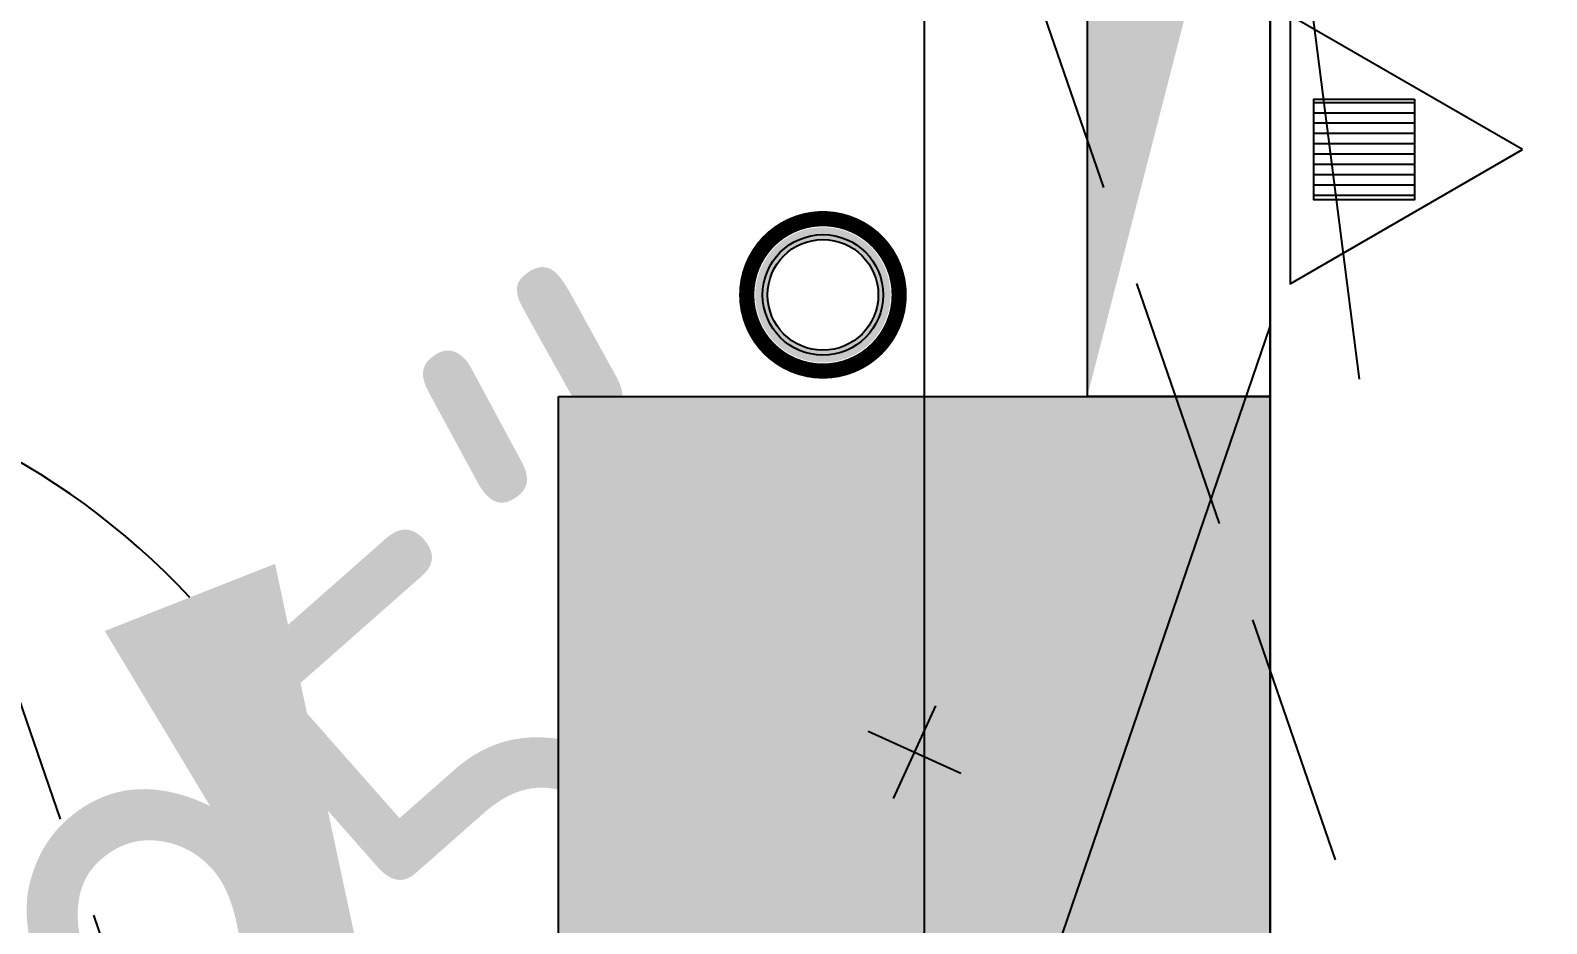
# Model space of a CAD drawing. Header units: inches. Extents: x 0 to 1813292486, y 0 to 3473589894.
# Drawn here: x 600532666 to 600534158, y 3473206549 to 3473207428 of the extents above; entities that cross this region are included whole.
import ezdxf
from ezdxf.enums import TextEntityAlignment as Align

# ---------------------------------------------------------------- set-up
doc = ezdxf.new("R2010")
doc.units = ezdxf.units.IN
doc.header["$LTSCALE"] = 1000
doc.header["$MEASUREMENT"] = 0
doc.linetypes.add('AX-MALL-WALL-P02-QT$0$DASH', pattern=[0.35, 0.25, -0.1])
for name, color, linetype in [('A-Anno-Note', 241, 'Continuous'), ('AX-MALL-DIM-P02$0$A-Anno-Dims', 3, 'Continuous'), ('AX-MALL-P02-200$0$A-Anno-Note', 241, 'Continuous'), ('AX-MALL-WALL-P02$0$A-Anno-Note', 241, 'Continuous'), ('AX-MALL-WALL-P02-QT$0$A-Detl-Patt', 8, 'Continuous'), ('AX-MALL-WALL-P02-QT$0$A-Detl-Thin', 131, 'Continuous'), ('AX-MALL-WALL-P02-QT$0$A-Wall', 2, 'Continuous'), ('AX-MALL-WALL-P02-QT$0$A-Wall-Patt', 13, 'Continuous'), ('PX-MALL-P02-LG$0$P-Exsh', 31, 'Continuous'), ('PX-MALL-P02-LG$0$P-Hydt-Boxx', 221, 'Continuous'), ('PX-MALL-P02-LG$0$P-Hydt-Pipe', 221, 'Continuous'), ('PX-MALL-P02-LG$0$P-Pipe-Risr', 7, 'Continuous'), ('PX-MALL-P02-LG$0$P-Pipe-Risr-Arch', 6, 'Continuous'), ('PX-MALL-P02-LG$0$P-Pipe-Risr-W100', 6, 'Continuous'), ('PX-MALL-P02-LG$0$P-Pipe-Risr-W50', 6, 'Continuous'), ('SX-MALL-WALL-L-2F~3F$0$S-COLU', 30, 'Continuous'), ('SX-MALL-WALL-L-2F~3F$0$S-PATT-BMCO', 7, 'Continuous'), ('SX-MALL-WALL-L-2F~3F$0$单形心', 4, 'Continuous')]:
    doc.layers.add(name, color=color, linetype=linetype)
doc.styles.add('AX-MALL-DIM-P02$0$_TCH_DIM_T3', font='gbenor.shx')
doc.styles.add('PX-MALL-P02-LG$0$jzfz', font='gbenor.shx', dxfattribs={"bigfont": 'gbcbig.shx'})
doc.dimstyles.new('AX-MALL-DIM-P02$0$_TCH_ARROW&&180', dxfattribs={"dimtxt": 535.5, "dimasz": 540, "dimexe": 450, "dimexo": 450, "dimgap": 137.25, "dimtad": 1, "dimdec": 0, "dimzin": 0, "dimdsep": 46, "dimtxsty": 'AX-MALL-DIM-P02$0$_TCH_DIM_T3', "dimcen": 0.09, "dimclrt": 7, "dimaunit": 1, "dimadec": 3, "dimazin": 2, "dimtfac": 1, "dimtdec": 0, "dimtix": 1, "dimtmove": 2, "dimatfit": 3, "dimfxl": 500, "dimtolj": 1, "dimtzin": 0, "dimarcsym": 0})

# ---------------------------------------------------------------- blocks, each defined once
blk = doc.blocks.new('AX-MALL-WALL-P02-QT$0$tj')
at = {"layer": 'AX-MALL-WALL-P02-QT$0$A-Detl-Patt'}
h = blk.add_hatch(dxfattribs=at)
h.set_pattern_fill('STEEL', color=256, scale=100.0000000000001, angle=50.43183869082386)
h.set_pattern_definition([(75.00000000004839, (-14278.19445574284, 156289.8254051208), (-153.3407249234246, 41.08752340989569), []), (75.00000000004839, (-14317.88195610046, 156358.5661673546), (-153.3407249234246, 41.08752340989569), [])])
edge = h.paths.add_edge_path()
edge.add_line((88101.273016572, 47666.64152574539), (87883.93542659283, 47459.84604215622))
edge.add_line((87883.93542659283, 47459.84604215622), (91571.54751467705, 43584.64122533798))
edge.add_arc((262949.389629302, 558937.705083496), 543101.4133620498, 251.6057364187558, 260.0288666978238)
edge.add_arc((172180.8466627672, -2862.146247219684), 27099.9982179492, 64.7128659603706, 96.9316049602786, ccw=False)
edge.add_arc((262948.9730309481, 558936.3205539446), 543099.9677998082, 261.6155114784545, 271.7251478115656)
edge.add_line((279298.9759148359, 16082.51663446426), (279298.9759315252, 16382.65274763107))
edge.add_arc((262948.9742454757, 558936.3204835369), 542799.9676941936, 261.62020364125146, 271.7261014454634, ccw=False)
edge.add_arc((172180.8456921196, -2862.14609140989), 27400.00151046549, 64.80631838577902, 96.83815911678944)
edge.add_arc((262949.394896181, 558937.7037490648), 542801.4137571028, 251.6136389015772, 260.02417327084333, ccw=False)
edge.add_line((91737.26096642017, 43845.69257831573), (88101.273016572, 47666.64152574539))
blk = doc.blocks.new('SX-MALL-WALL-L-2F~3F$0$BANWANG_XINGXIN')
at = {"color": 0}
for points in [[(0.7071067811865476, 0.7071067811865475), (-0.7071067811865477, -0.7071067811865475)], [(-0.7071067811865475, 0.7071067811865476), (0.7071067811865474, -0.7071067811865477)]]:
    blk.add_lwpolyline(points, dxfattribs=at)
blk = doc.blocks.new('SX-MALL-WALL-L-2F~3F')
at = {"layer": 'SX-MALL-WALL-L-2F~3F$0$S-PATT-BMCO'}
h = blk.add_hatch(color=256, dxfattribs=at)
h.dxf.hatch_style = 1
h.paths.add_polyline_path([(600337633.168595, 3473083497.20366), (600338289.1302983, 3473083252.838677), (600338044.7653161, 3473082596.876976), (600337388.8036128, 3473082841.24196)])
at = {"layer": 'SX-MALL-WALL-L-2F~3F$0$S-COLU'}
blk.add_lwpolyline([(600337633.168595, 3473083497.20366), (600338289.1302983, 3473083252.838677), (600338044.7653161, 3473082596.876976), (600337388.8036128, 3473082841.24196)], close=True, dxfattribs=at)
at = {"layer": 'SX-MALL-WALL-L-2F~3F$0$单形心', "xscale": 50, "yscale": 50, "zscale": 50}
blk.add_blockref('SX-MALL-WALL-L-2F~3F$0$BANWANG_XINGXIN', (600337838.9669553, 3473083047.040317), dxfattribs=at)
blk = doc.blocks.new('SX-MALL-WALL-2F~3F')
blk.add_blockref('SX-MALL-WALL-L-2F~3F', (0, 0))
blk = doc.blocks.new('AX-MALL-WALL-P02-QT')
at = {"layer": 'AX-MALL-WALL-P02-QT$0$A-Wall-Patt'}
h = blk.add_hatch(dxfattribs=at)
h.set_pattern_fill('普通砖', color=256, scale=200, style=0)
h.set_pattern_definition([(45, (0, 359.0227), (-353.55353201463, 353.55353201463), [])])
h.paths.add_polyline_path([(600338048.2562442, 3473082606.247857), (600338568.3856392, 3473084002.458396), (600338249.7756692, 3473084121.149959), (600337729.6462742, 3473082724.939419)])
at = {"layer": 'AX-MALL-WALL-P02-QT$0$A-Detl-Patt', "linetype": 'AX-MALL-WALL-P02-QT$0$DASH'}
for p, q in [((600337903.6827328, 3473071256.615159), (600338491.9433864, 3473094969.073939)), ((600336646.9485416, 3473067883.097838), (600337235.2091953, 3473091595.556619))]:
    blk.add_line(p, q, dxfattribs=at)
at = {"layer": 'AX-MALL-WALL-P02-QT$0$A-Wall'}
for p, q in [((600337729.6462742, 3473082724.939419), (600338249.7756692, 3473084121.149959)), ((600338048.2562442, 3473082606.247857), (600338568.3856392, 3473084002.458396))]:
    blk.add_line(p, q, dxfattribs=at)
at = {"layer": 'AX-MALL-WALL-P02-QT$0$A-Detl-Thin'}
blk.add_blockref('SX-MALL-WALL-2F~3F', (0, 0), dxfattribs=at)
at = {"layer": 'AX-MALL-WALL-P02-QT$0$A-Detl-Thin', "rotation": 339.5681613091762}
blk.add_blockref('AX-MALL-WALL-P02-QT$0$tj', (600144118.6961328, 3473128496.287411), dxfattribs=at)
blk = doc.blocks.new('AX-MALL-WALL-P02')
at = {"layer": 'AX-MALL-WALL-P02$0$A-Anno-Note'}
blk.add_blockref('AX-MALL-WALL-P02-QT', (0, 0), dxfattribs=at)
blk = doc.blocks.new('PX-MALL-P02-LG$0$XHS1')
at = {"layer": 'PX-MALL-P02-LG$0$P-Hydt-Boxx', "ltscale": 0.7}
for p, q in [((350.0030006170273, 240), (-332.898939371109, 327.2950124740601)), ((350.0030006170273, 240), (-349.9969996213913, 240)), ((-349.9969997406006, 239.9999995231628), (-349.9969996213913, 60)), ((350.0030003786087, 200), (350.003000497818, 60)), ((350.0030006170273, 60), (-349.996999502182, 60))]:
    blk.add_line(p, q, dxfattribs=at)
blk.add_solid([(350.0030006170273, 240), (350.0030002593994, 60.00000047683716), (-349.9969996213913, 60)], dxfattribs=at)
blk = doc.blocks.new('PX-MALL-P02-LG$0$MHQ')
at = {"layer": 'PX-MALL-P02-LG$0$P-Exsh', "ltscale": 0.7}
h = blk.add_hatch(dxfattribs=at)
h.set_pattern_fill('ANSI31', color=256, scale=25, style=0)
h.set_pattern_definition([(45, (-160019.2306599375, -42228.3236173685), (-28.0633003783411, 28.0633003783411), [])])
h.paths.add_polyline_path([(-75.0000000015425, 185.1731819980414), (75, 185.1731819980414), (75, 35.17318199802685), (-75.0000000015425, 35.17318199802685)])
for points in [[(0, 346.4101615137042), (-200, -1.455191522836685e-11), (200, -1.455191522836685e-11)], [(0, 346.4101615137042), (-200, -1.455191522836685e-11), (200, -1.455191522836685e-11)], [(0, 346.4101615137042), (-200, -1.455191522836685e-11), (200, -1.455191522836685e-11)], [(-75.0000000015425, 185.1731819980414), (75, 185.1731819980414), (75, 35.17318199802685), (-75.0000000015425, 35.17318199802685)]]:
    blk.add_lwpolyline(points, close=True, dxfattribs=at)
blk = doc.blocks.new('PX-MALL-P02-LG$0$20200929200250')
at = {"layer": 'PX-MALL-P02-LG$0$P-Exsh', "ltscale": 0.7, "xscale": 0.6600000001490116, "yscale": 0.6600000001490116, "zscale": 0.6600000001490116}
for p in [(-132.0000001192093, 40), (131.9999997615814, 40)]:
    blk.add_blockref('PX-MALL-P02-LG$0$MHQ', p, dxfattribs=at)
blk = doc.blocks.new('PX-MALL-P02-LG$0$20211220143732')
at = {"layer": 'PX-MALL-P02-LG$0$P-Exsh'}
blk.add_blockref('PX-MALL-P02-LG$0$20200929200250', (-374.9999999407155, 219.6219584928522), dxfattribs=at)
at = {"layer": 'PX-MALL-P02-LG$0$P-Hydt-Boxx', "ltscale": 0.7, "xscale": -1}
blk.add_blockref('PX-MALL-P02-LG$0$XHS1', (-349.9969999989844, 0), dxfattribs=at)
blk = doc.blocks.new('PX-MALL-P02-LG$0$P-Risr')
at = {"layer": 'PX-MALL-P02-LG$0$P-Pipe-Risr-W50'}
h = blk.add_hatch(color=0, dxfattribs=at)
edge = h.paths.add_edge_path()
edge.add_ellipse((0, 0), major_axis=(47.05795628796547, 47.05795628796547), ratio=0.9999999999999695, start_angle=225.0000000000009, end_angle=405.0000000000009, ccw=False)
edge.add_ellipse((0, 0), major_axis=(47.05795628796764, 47.05795628796764), ratio=0.9999999999998785, start_angle=133.9675974886221, end_angle=225.0000000000035, ccw=False)
edge.add_line((-66.53919663240958, 1.199087783927098), (-54.4367953546693, 1.199087783927098))
edge.add_ellipse((0, 0), major_axis=(-38.50196423560672, 38.50196423560672), ratio=0.9999999999999859, start_angle=43.73814098242129, end_angle=134.9999999999996)
edge.add_ellipse((0, 0), major_axis=(38.50196423561096, 38.50196423561096), ratio=0.9999999999998216, start_angle=225.0000000000051, end_angle=405.0000000000051)
edge.add_ellipse((0, 0), major_axis=(38.50196423560679, 38.50196423560679), ratio=0.9999999999999831, start_angle=45.00000000000048, end_angle=133.7381409824204)
edge.add_line((-54.43679535467527, 1.199087783927098), (-66.53919663241555, 1.199087783927098))
edge.add_ellipse((0, 0), major_axis=(-47.05795628796762, 47.05795628796762), ratio=0.9999999999998742, start_angle=-45.00000000000358, end_angle=43.967597488629224, ccw=False)
at = {"layer": 'PX-MALL-P02-LG$0$P-Pipe-Risr-Arch', "ltscale": 0.7}
blk.add_circle((0, 0), 59.29000000000001, dxfattribs=at)
at = {"layer": 'PX-MALL-P02-LG$0$P-Pipe-Risr-W100', "color": 0, "const_width": 15}
blk.add_lwpolyline([(-75, 0, 1), (75, 0, 1)], format="xyb", close=True, dxfattribs=at)
at = {"layer": 'PX-MALL-P02-LG$0$P-Pipe-Risr-W50'}
blk.add_circle((0, 0), 54.45000000000001, dxfattribs=at)
at = {"layer": 'PX-MALL-P02-LG$0$P-Pipe-Risr', "style": 'PX-MALL-P02-LG$0$jzfz', "width": 0.6, "flags": 1}
for tag, p in [('SYS-MARK', (0.3310501334344735, -45.65933377496549)), ('RANGE', (0.3337570973526454, -45.67887874227017))]:
    blk.add_attdef(tag, text='', height=0.015625, dxfattribs=at).set_placement(p, align=Align.MIDDLE)
blk = doc.blocks.new('PX-MALL-P02-LG')
at = {"layer": 'PX-MALL-P02-LG$0$P-Exsh', "rotation": 249.568162261311}
blk.add_blockref('PX-MALL-P02-LG$0$20211220143732', (600338064.229141, 3473083336.620953), dxfattribs=at)
at = {"layer": 'PX-MALL-P02-LG$0$P-Hydt-Pipe', "color": 221, "rotation": 339.5681609567249}
blk.add_blockref('PX-MALL-P02-LG$0$P-Risr', (600337911.7207973, 3473083500.148338), dxfattribs=at)
blk = doc.blocks.new('*D1046')
at = {"layer": 'AX-MALL-DIM-P02$0$A-Anno-Dims', "color": 0, "lineweight": -2, "transparency": 16777216}
for p, q in [((600337150.3586981, 3473082930.069686), (600336813.0069652, 3473083055.743106)), ((600336246.2442935, 3473082583.349774), (600336413.0609534, 3473082902.367333))]:
    blk.add_line(p, q, dxfattribs=at)
for start, end in [(22.63663580411393, 65.70511031696483), (156.2576474527422, 199.326121965593), (242.3945964784438, 339.5681612912632)]:
    blk.add_arc((600336545.3930447, 3473083155.437144), 735.5803070068359, start, end, dxfattribs=at)
at = {"layer": 'AX-MALL-DIM-P02$0$A-Anno-Dims', "color": 0, "transparency": 16777216}
for points in [[(600337314.2907524, 3473083440.282918), (600337134.324069, 3473083436.819845), (600337234.6966312, 3473082898.651331)], [(600335919.3301299, 3473082970.88037), (600335783.1949995, 3473082853.121182), (600336204.5401285, 3473082503.595386)]]:
    blk.add_solid(points, dxfattribs=at)
at = {"layer": 'AX-MALL-DIM-P02$0$A-Anno-Dims', "color": 7, "transparency": 16777216, "insert": (600336663.7621226, 3473082846.775353), "char_height": 535.5, "attachment_point": 5, "rotation": 20.98137886838769, "style": 'AX-MALL-DIM-P02$0$_TCH_DIM_T3'}
blk.add_mtext('\\A1;97°10\'25"', dxfattribs=at)
blk = doc.blocks.new('AX-MALL-DIM-P02')
at = {"layer": 'AX-MALL-DIM-P02$0$A-Anno-Dims'}
dim = blk.add_angular_dim_3p(base=(600336606.7629569, 3473082422.421372), center=(600336545.3930447, 3473083155.437144), p1=(600336037.7234688, 3473082184.577828), p2=(600337572.0483639, 3473082772.977912), dimstyle='AX-MALL-DIM-P02$0$_TCH_ARROW&&180', override={"dimgap": 0}, dxfattribs=at)
dim.commit()
dim.dimension.update_dxf_attribs({"geometry": '*D1046', "text_midpoint": (600336663.7621226, 3473082846.775353), "dimtype": 133, "text_rotation": 20.98137886838769})
blk = doc.blocks.new('AX-MALL-P02-200')
at = {"layer": 'AX-MALL-P02-200$0$A-Anno-Note'}
blk.add_blockref('AX-MALL-WALL-P02', (0, 0), dxfattribs=at)
for name in ['AX-MALL-DIM-P02', 'PX-MALL-P02-LG']:
    blk.add_blockref(name, (0, 0), dxfattribs=at)

msp = doc.modelspace()

# ---------------------------------------------------------------- block references
at = {"layer": 'A-Anno-Note', "rotation": 20.43183869077545}
msp.add_blockref('AX-MALL-P02-200', (1250392458.527329, 9048125.682563305), dxfattribs=at)

doc.saveas('drawing.dxf')
